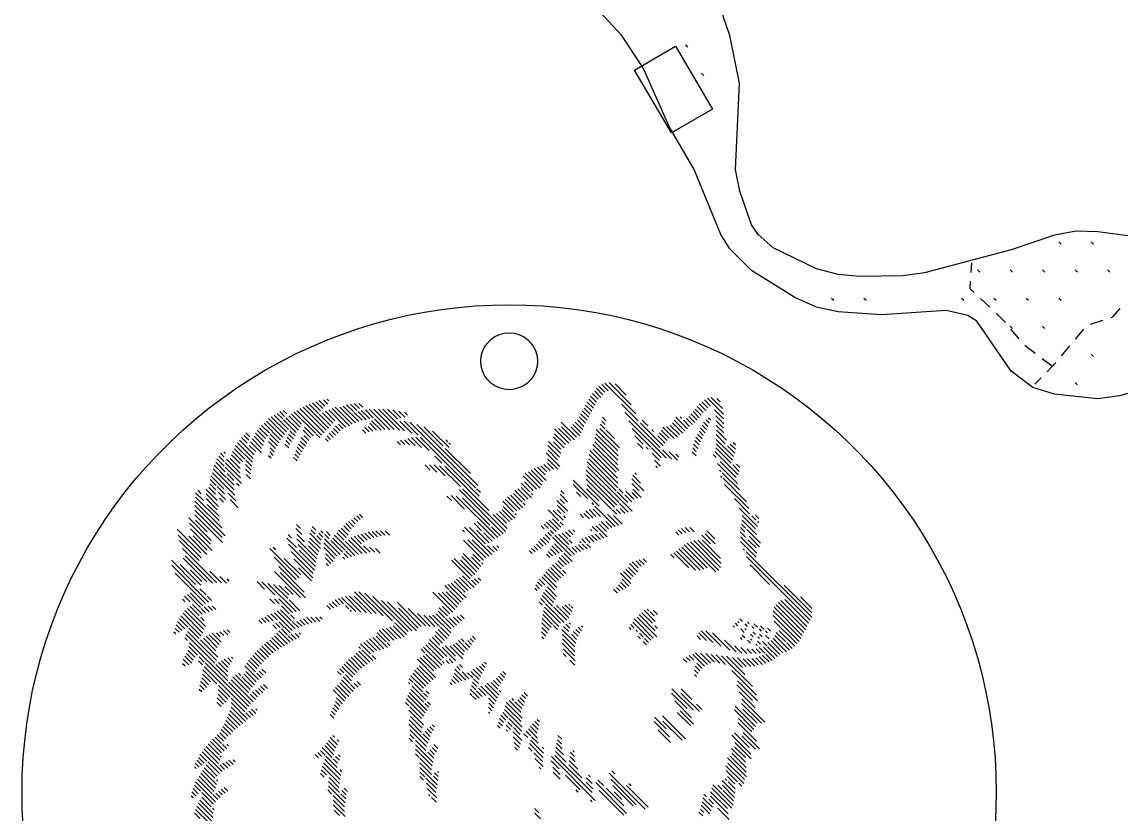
# Model space of a CAD drawing. Header units: millimetres. Extents: x 10 to 1190, y 102 to 890.
# Drawn here: x 10 to 111.6, y 420.9 to 494.1 of the extents above; entities that cross this region are included whole.
import ezdxf

# ---------------------------------------------------------------- set-up
doc = ezdxf.new("R2010")
doc.units = ezdxf.units.MM
for name, color, linetype in [('CUT', 1, 'CONTINUOUS'), ('ETCH', 7, 'CONTINUOUS'), ('SCORE', 5, 'CONTINUOUS')]:
    doc.layers.add(name, color=color, linetype=linetype)

msp = doc.modelspace()

# ---------------------------------------------------------------- linework, layer by layer
at = {"layer": 'CUT'}
for points in [[(115.384, 460.706), (111.384, 459.595), (109.384, 459.305), (105.384, 459.748), (103.384, 460.338), (101.384, 461.874), (98.195, 466.481), (97.384, 466.999), (95.384, 467.456), (89.384, 467.072), (85.384, 467.328), (83.384, 467.78), (81.384, 468.674), (77.384, 471.166), (75.384, 473.156), (74.561, 474.481), (72.083, 480.481), (69.771, 484.481), (67.384, 489.878), (65.384, 492.912), (61.384, 497.26)], [(10.11, 419.86), (10.03, 421.43), (10, 423), (10.03, 424.57), (10.11, 426.14), (10.25, 427.7), (10.44, 429.26), (10.68, 430.81), (10.98, 432.36), (11.34, 433.89), (11.74, 435.4), (12.2, 436.91), (12.71, 438.39), (13.28, 439.86), (13.89, 441.3), (14.55, 442.73), (15.27, 444.13), (16.03, 445.5), (16.84, 446.85), (17.69, 448.16), (18.59, 449.45), (19.54, 450.7), (20.53, 451.93), (21.56, 453.11), (22.63, 454.26), (23.74, 455.37), (24.89, 456.44), (26.07, 457.47), (27.3, 458.46), (28.55, 459.41), (29.84, 460.31), (31.15, 461.16), (32.5, 461.97), (33.87, 462.73), (35.27, 463.45), (36.7, 464.11), (38.14, 464.72), (39.61, 465.29), (41.09, 465.8), (42.6, 466.26), (44.11, 466.66), (45.64, 467.02), (47.19, 467.32), (48.74, 467.56), (50.3, 467.75), (51.86, 467.89), (53.43, 467.97), (55, 468), (56.57, 467.97), (58.14, 467.89), (59.7, 467.75), (61.26, 467.56), (62.81, 467.32), (64.36, 467.02), (65.89, 466.66), (67.4, 466.26), (68.91, 465.8), (70.39, 465.29), (71.86, 464.72), (73.3, 464.11), (74.73, 463.45), (76.13, 462.73), (77.5, 461.97), (78.85, 461.16), (80.16, 460.31), (81.45, 459.41), (82.7, 458.46), (83.93, 457.47), (85.11, 456.44), (86.26, 455.37), (87.37, 454.26), (88.44, 453.11), (89.47, 451.93), (90.46, 450.7), (91.41, 449.45), (92.31, 448.16), (93.16, 446.85), (93.97, 445.5), (94.73, 444.13), (95.45, 442.73), (96.11, 441.3), (96.72, 439.86), (97.29, 438.39), (97.8, 436.91), (98.26, 435.4), (98.66, 433.89), (99.02, 432.36), (99.32, 430.81), (99.56, 429.26), (99.75, 427.7), (99.89, 426.14), (99.97, 424.57), (100, 423), (99.97, 421.43), (99.89, 419.86)]]:
    msp.add_lwpolyline(points, dxfattribs=at)
msp.add_lwpolyline([(57.625, 462.775), (57.585, 462.319), (57.467, 461.877), (57.273, 461.463), (57.011, 461.088), (56.687, 460.764), (56.313, 460.502), (55.898, 460.308), (55.456, 460.19), (55, 460.15), (54.544, 460.19), (54.102, 460.308), (53.688, 460.502), (53.313, 460.764), (52.989, 461.088), (52.727, 461.463), (52.533, 461.877), (52.415, 462.319), (52.375, 462.775), (52.415, 463.231), (52.533, 463.673), (52.727, 464.088), (52.989, 464.462), (53.313, 464.786), (53.688, 465.048), (54.102, 465.242), (54.544, 465.36), (55, 465.4), (55.456, 465.36), (55.898, 465.242), (56.313, 465.048), (56.687, 464.786), (57.011, 464.462), (57.273, 464.088), (57.467, 463.673), (57.585, 463.231)], close=True, dxfattribs=at)
at = {"layer": 'ETCH'}
msp.add_lwpolyline([(66.584, 489.681), (70.384, 491.881), (73.784, 486.081), (69.984, 483.881)], close=True, dxfattribs=at)
for points in [[(71.278, 492.001), (71.49, 491.788)], [(72.778, 489.403), (72.99, 489.19)], [(105.778, 473.815), (105.99, 473.602)], [(108.778, 473.815), (108.99, 473.602)], [(97.677, 470.97), (97.706, 471.425), (97.734, 471.881)], [(98.278, 471.217), (98.49, 471.004)], [(101.278, 471.217), (101.49, 471.004)], [(104.278, 471.217), (104.49, 471.004)], [(107.278, 471.217), (107.49, 471.004)], [(110.278, 471.217), (110.49, 471.004)], [(97.956, 469.134), (97.584, 469.481), (97.627, 470.171)], [(84.778, 468.619), (84.99, 468.406)], [(87.778, 468.619), (87.99, 468.406)], [(96.778, 468.619), (96.99, 468.406)], [(99.418, 467.769), (98.541, 468.588)], [(99.778, 468.619), (99.99, 468.406)], [(102.778, 468.619), (102.99, 468.406)], [(105.778, 468.619), (105.99, 468.406)], [(110.609, 466.822), (110.784, 466.881), (111.453, 467.645)], [(100.843, 466.37), (100.003, 467.223)], [(108.712, 466.19), (109.85, 466.569)], [(101.278, 466.021), (101.49, 465.808)], [(102.124, 464.833), (101.355, 465.755)], [(104.278, 466.021), (104.49, 465.808)], [(107.318, 464.815), (108.091, 465.733)], [(103.599, 463.5), (102.648, 464.232)], [(106.03, 463.285), (106.803, 464.203)], [(108.778, 463.423), (108.99, 463.21)], [(105.184, 462.281), (104.233, 463.012)], [(104.699, 461.795), (105.515, 462.673)], [(63.28, 460.48), (63.84, 459.92)], [(63.55, 460.64), (64.15, 460.04)], [(63.85, 460.76), (66.69, 457.92)], [(64.24, 460.8), (66.28, 458.76)], [(64.78, 460.68), (65.82, 459.64)], [(103.567, 460.663), (103.85, 460.946), (104.133, 461.229)], [(107.278, 460.825), (107.49, 460.612)], [(62.51, 459.56), (63.07, 459)], [(62.69, 459.8), (63.21, 459.28)], [(62.92, 460), (63.48, 459.44)], [(63.06, 460.28), (63.66, 459.68)], [(73.31, 459.36), (74.79, 457.88)], [(73.66, 459.44), (74.7, 458.4)], [(74.2, 459.32), (74.48, 459.04)], [(35.67, 458.4), (37.91, 456.16)], [(35.97, 458.52), (38.09, 456.4)], [(36.23, 458.68), (38.31, 456.6)], [(36.54, 458.8), (37.38, 457.96)], [(36.84, 458.92), (37.56, 458.2)], [(37.15, 459.04), (37.79, 458.4)], [(37.45, 459.16), (37.97, 458.64)], [(37.84, 459.2), (38.24, 458.8)], [(38.18, 459.28), (38.34, 459.12)], [(38.64, 458.4), (40.24, 456.8)], [(38.94, 458.52), (40.5, 456.96)], [(39.36, 458.52), (40.8, 457.08)], [(39.67, 458.64), (41.11, 457.2)], [(39.97, 458.76), (40.61, 458.12)], [(40.36, 458.8), (40.92, 458.24)], [(40.7, 458.88), (41.18, 458.4)], [(41.13, 458.88), (41.49, 458.52)], [(42.07, 458.36), (43.95, 456.48)], [(42.49, 458.36), (44.37, 456.48)], [(42.92, 458.36), (44.88, 456.4)], [(43.34, 458.36), (45.34, 456.36)], [(43.77, 458.36), (44.69, 457.44)], [(61.93, 458.44), (62.49, 457.88)], [(62.07, 458.72), (62.63, 458.16)], [(62.22, 459), (62.78, 458.44)], [(62.36, 459.28), (62.92, 458.72)], [(65.39, 458.8), (66.91, 457.28)], [(72.19, 458.36), (72.75, 457.8)], [(72.38, 458.6), (72.94, 458.04)], [(72.56, 458.84), (73.16, 458.24)], [(72.79, 459.04), (73.35, 458.48)], [(73.05, 459.2), (73.61, 458.64)], [(32.77, 457.48), (34.25, 456)], [(33.03, 457.64), (34.43, 456.24)], [(33.3, 457.8), (34.62, 456.48)], [(33.56, 457.96), (34.08, 457.44)], [(33.82, 458.12), (34.26, 457.68)], [(34.13, 458.24), (34.45, 457.92)], [(34.16, 457.36), (35.32, 456.2)], [(34.38, 457.56), (35.54, 456.4)], [(34.65, 457.72), (35.69, 456.68)], [(34.91, 457.88), (35.83, 456.96)], [(35.14, 458.08), (37.1, 456.12)], [(35.4, 458.24), (37.68, 455.96)], [(37.46, 457.88), (38.5, 456.84)], [(37.76, 458), (38.72, 457.04)], [(38.03, 458.16), (38.91, 457.28)], [(38.33, 458.28), (39.93, 456.68)], [(40.69, 458.04), (41.41, 457.32)], [(41.04, 458.12), (41.8, 457.36)], [(41.34, 458.24), (42.14, 457.44)], [(41.73, 458.28), (42.45, 457.56)], [(42.3, 457.28), (43.18, 456.4)], [(42.57, 457.44), (43.53, 456.48)], [(44.27, 458.28), (44.99, 457.56)], [(44.82, 458.16), (45.38, 457.6)], [(45.32, 458.08), (45.6, 457.8)], [(61.31, 457.36), (61.91, 456.76)], [(61.46, 457.64), (62.06, 457.04)], [(61.6, 457.92), (62.2, 457.32)], [(61.75, 458.2), (62.35, 457.6)], [(63.62, 457.6), (63.94, 457.28)], [(65.68, 458.08), (68.96, 454.8)], [(66.06, 457.28), (69.5, 453.84)], [(67.29, 457.32), (67.81, 456.8)], [(70.26, 457.32), (71.22, 456.36)], [(70.41, 457.6), (71.49, 456.52)], [(70.79, 457.64), (70.95, 457.48)], [(71.11, 457.32), (71.67, 456.76)], [(71.38, 457.48), (71.94, 456.92)], [(71.6, 457.68), (72.16, 457.12)], [(71.78, 457.92), (72.38, 457.32)], [(72.01, 458.12), (72.57, 457.56)], [(73.19, 457.36), (73.51, 457.04)], [(73.42, 457.56), (73.62, 457.36)], [(73.97, 458.28), (74.81, 457.44)], [(74.11, 457.72), (74.83, 457)], [(74.12, 457.28), (74.8, 456.6)], [(31.73, 456.4), (32.49, 455.64)], [(31.95, 456.6), (32.67, 455.88)], [(32.13, 456.84), (32.85, 456.12)], [(32.36, 457.04), (33.88, 455.52)], [(32.58, 457.24), (34.06, 455.76)], [(34.74, 456.36), (35.22, 455.88)], [(35.97, 456.4), (36.65, 455.72)], [(36.11, 456.68), (36.91, 455.88)], [(38.59, 456.32), (38.95, 455.96)], [(38.78, 456.56), (39.22, 456.12)], [(38.96, 456.8), (39.4, 456.36)], [(39.23, 456.96), (39.67, 456.52)], [(41.44, 456.44), (41.76, 456.12)], [(41.67, 456.64), (42.07, 456.24)], [(41.97, 456.76), (42.41, 456.32)], [(42.12, 457.04), (42.76, 456.4)], [(44.89, 457.24), (46.01, 456.12)], [(45.31, 457.24), (46.59, 455.96)], [(45.82, 457.16), (51.9, 451.08)], [(46.48, 456.92), (52.12, 451.28)], [(47.14, 456.68), (48.9, 454.92)], [(47.93, 456.32), (49.45, 454.8)], [(59.18, 456.52), (60.5, 455.2)], [(59.57, 456.56), (60.69, 455.44)], [(59.82, 457.16), (61.22, 455.76)], [(59.83, 456.72), (61.03, 455.52)], [(60.72, 456.68), (61.52, 455.88)], [(60.9, 456.92), (61.66, 456.16)], [(61.09, 457.16), (61.81, 456.44)], [(63.04, 456.48), (65, 454.52)], [(63.39, 456.56), (65.19, 454.76)], [(63.41, 456.96), (63.85, 456.52)], [(63.55, 457.24), (63.87, 456.92)], [(63.93, 456.44), (64.73, 455.64)], [(66.36, 456.56), (68.08, 454.84)], [(67.15, 457.04), (69.23, 454.96)], [(68.17, 456.44), (68.33, 456.28)], [(69.06, 456.4), (69.78, 455.68)], [(69.21, 456.68), (70.25, 455.64)], [(69.55, 456.76), (70.55, 455.76)], [(69.89, 456.84), (70.73, 456)], [(70.08, 457.08), (71.04, 456.12)], [(72.54, 456.32), (72.94, 455.92)], [(72.68, 456.6), (73.12, 456.16)], [(72.82, 456.88), (73.22, 456.48)], [(72.97, 457.16), (73.37, 456.76)], [(74.14, 456.84), (74.82, 456.16)], [(74.15, 456.4), (75.07, 455.48)], [(29.92, 455.24), (31.36, 453.8)], [(30.1, 455.48), (31.46, 454.12)], [(30.28, 455.72), (30.8, 455.2)], [(30.51, 455.92), (30.95, 455.48)], [(30.69, 456.16), (31.05, 455.8)], [(31.11, 455.32), (32.11, 454.32)], [(31.25, 455.6), (32.13, 454.72)], [(31.44, 455.84), (32.28, 455)], [(31.58, 456.12), (32.38, 455.32)], [(32.77, 455.36), (33.41, 454.72)], [(32.87, 455.68), (33.59, 454.96)], [(32.93, 456.04), (33.73, 455.24)], [(34.38, 455.44), (34.74, 455.08)], [(34.49, 455.76), (34.89, 455.36)], [(34.63, 456.04), (35.07, 455.6)], [(35.7, 455.4), (36.18, 454.92)], [(35.8, 455.72), (36.32, 455.2)], [(36.02, 455.92), (36.5, 455.44)], [(37.18, 456.04), (37.5, 455.72)], [(38.04, 455.6), (38.28, 455.36)], [(38.19, 455.88), (38.51, 455.56)], [(38.37, 456.12), (38.73, 455.76)], [(44.65, 455.36), (44.97, 455.04)], [(44.95, 455.48), (45.35, 455.08)], [(45.33, 455.52), (45.81, 455.04)], [(45.64, 455.64), (46.32, 454.96)], [(45.98, 455.72), (46.9, 454.8)], [(46.37, 455.76), (47.61, 454.52)], [(46.79, 455.76), (52.23, 450.32)], [(49.15, 455.52), (49.35, 455.32)], [(49.43, 455.24), (49.59, 455.08)], [(58.65, 455.36), (59.77, 454.24)], [(59.09, 455.76), (60.09, 454.76)], [(59.11, 455.32), (59.79, 454.64)], [(59.2, 456.08), (60.2, 455.08)], [(62.93, 455.32), (65.05, 453.2)], [(62.95, 455.72), (65.03, 453.64)], [(63.02, 456.08), (65.06, 454.04)], [(66.61, 455.88), (67.37, 455.12)], [(68.73, 455.88), (69.41, 455.2)], [(68.88, 456.16), (69.6, 455.44)], [(72.14, 455.44), (72.54, 455.04)], [(72.25, 455.76), (72.69, 455.32)], [(72.39, 456.04), (72.83, 455.6)], [(74.13, 456), (74.97, 455.16)], [(74.14, 455.56), (75.74, 453.96)], [(75.7, 455.28), (75.9, 455.08)], [(28.33, 454.28), (28.69, 453.92)], [(28.64, 454.4), (28.8, 454.24)], [(29.44, 454.44), (30.4, 453.48)], [(29.63, 454.68), (30.59, 453.72)], [(29.73, 455), (31.29, 453.44)], [(31, 455), (31.56, 454.44)], [(32.88, 454.4), (33.2, 454.08)], [(32.94, 454.76), (33.3, 454.4)], [(34.28, 455.12), (34.64, 454.76)], [(35.3, 454.52), (35.7, 454.12)], [(35.41, 454.84), (35.85, 454.4)], [(35.55, 455.12), (35.99, 454.68)], [(49.1, 454.72), (51.42, 452.4)], [(58.41, 454.32), (59.69, 453.04)], [(58.58, 455), (59.66, 453.92)], [(58.6, 454.56), (59.48, 453.68)], [(62.46, 454.52), (65.02, 451.96)], [(62.72, 454.68), (64.88, 452.52)], [(62.74, 455.08), (65.14, 452.68)], [(66.87, 455.2), (67.35, 454.72)], [(67.65, 454.84), (67.85, 454.64)], [(68.16, 454.76), (69.04, 453.88)], [(68.21, 454.28), (68.89, 453.6)], [(69.2, 454.56), (70, 453.76)], [(69.79, 454.4), (70.55, 453.64)], [(71.91, 454.4), (72.27, 454.04)], [(71.97, 454.76), (72.29, 454.44)], [(72.04, 455.12), (72.44, 454.72)], [(73.99, 454.44), (76.15, 452.28)], [(74.1, 454.76), (75.5, 453.36)], [(74.12, 455.16), (75.64, 453.64)], [(75.17, 454.96), (75.85, 454.28)], [(75.43, 455.12), (75.91, 454.64)], [(27.9, 453.44), (28.78, 452.56)], [(28, 453.76), (28.68, 453.08)], [(28.19, 454), (28.67, 453.52)], [(28.79, 453.4), (30.19, 452)], [(28.89, 453.72), (30.13, 452.48)], [(29.24, 453.8), (30.16, 452.88)], [(29.34, 454.12), (30.14, 453.32)], [(30.64, 453.24), (31.16, 452.72)], [(30.67, 453.64), (31.23, 453.08)], [(32.77, 454.08), (33.01, 453.84)], [(35.09, 453.88), (35.41, 453.56)], [(35.2, 454.2), (35.56, 453.84)], [(48.13, 454), (48.77, 453.36)], [(58.22, 453.24), (58.78, 452.68)], [(58.53, 453.36), (59.09, 452.8)], [(58.55, 453.76), (59.51, 452.8)], [(62.22, 453.48), (64.9, 450.8)], [(62.37, 453.76), (65.05, 451.08)], [(62.39, 454.16), (65.03, 451.52)], [(68.43, 453.64), (68.99, 453.08)], [(70.41, 454.2), (70.69, 453.92)], [(73.85, 454.16), (74.13, 453.88)], [(74.26, 453.32), (76.1, 451.48)], [(74.49, 453.52), (75.97, 452.04)], [(76, 453.28), (76.32, 452.96)], [(27.44, 452.2), (28.64, 451)], [(27.59, 452.48), (29.67, 450.4)], [(27.65, 452.84), (29.61, 450.88)], [(27.75, 453.16), (28.87, 452.04)], [(28.76, 453), (30.28, 451.48)], [(28.94, 452.4), (29.58, 451.76)], [(30.66, 452.8), (31.1, 452.36)], [(30.72, 452.32), (31.12, 451.92)], [(47.23, 453.2), (47.71, 452.72)], [(47.65, 453.2), (48.33, 452.52)], [(48.08, 453.2), (49.08, 452.2)], [(48.58, 453.12), (50.5, 451.2)], [(49.05, 453.08), (53.13, 449)], [(56.29, 452.2), (57.53, 450.96)], [(56.48, 452.44), (57.88, 451.04)], [(56.78, 452.56), (58.02, 451.32)], [(57.04, 452.72), (58.12, 451.64)], [(57.31, 452.88), (58.43, 451.76)], [(57.61, 453), (58.33, 452.28)], [(57.92, 453.12), (58.48, 452.56)], [(62.13, 452.72), (65.13, 449.72)], [(62.15, 452.28), (64.95, 449.48)], [(62.24, 453.04), (66.36, 448.92)], [(66.43, 452.24), (67.15, 451.52)], [(66.62, 452.48), (66.78, 452.32)], [(68.56, 453.08), (68.72, 452.92)], [(74.44, 452.72), (74.56, 452.6)], [(74.53, 452.2), (74.69, 452.04)], [(74.68, 452.48), (76.28, 450.88)], [(75.66, 453.2), (76.26, 452.6)], [(27.35, 451.44), (27.91, 450.88)], [(27.38, 451.84), (27.94, 451.28)], [(28.02, 451.2), (28.7, 450.52)], [(28.95, 451.96), (29.59, 451.32)], [(29.82, 451.52), (30.06, 451.28)], [(56.12, 451.52), (56.92, 450.72)], [(56.43, 451.64), (57.23, 450.84)], [(60.91, 451.4), (62.23, 450.08)], [(60.93, 451.8), (63.33, 449.4)], [(62.13, 451.88), (64.73, 449.28)], [(62.22, 451.36), (64.46, 449.12)], [(66.33, 451.92), (67.45, 450.8)], [(66.34, 451.48), (67.02, 450.8)], [(74.77, 451.96), (76.93, 449.8)], [(74.91, 451.4), (77.15, 449.16)], [(26.04, 450.63), (26.76, 449.91)], [(26.04, 450.21), (28.2, 448.05)], [(26.24, 450.86), (26.56, 450.54)], [(27, 450.94), (28.04, 449.9)], [(27, 450.52), (28.16, 449.36)], [(27.25, 451.12), (27.89, 450.48)], [(28.15, 450.64), (28.79, 450)], [(29.04, 450.6), (29.76, 449.88)], [(49.26, 450.32), (49.7, 449.88)], [(49.65, 450.36), (50.89, 449.12)], [(50.11, 450.32), (53.95, 446.48)], [(50.4, 450.88), (54.44, 446.84)], [(50.69, 450.16), (53.21, 447.64)], [(50.7, 451), (54.66, 447.04)], [(51.98, 451), (52.34, 450.64)], [(54.86, 450.24), (56.02, 449.08)], [(55.12, 450.4), (56.28, 449.24)], [(55.39, 450.56), (56.19, 449.76)], [(55.53, 450.84), (56.45, 449.92)], [(55.79, 451), (56.75, 450.04)], [(56.1, 451.12), (57.06, 450.16)], [(57.08, 450.56), (57.2, 450.44)], [(59.71, 450.48), (60.39, 449.8)], [(59.77, 450.84), (60.09, 450.52)], [(61.21, 450.68), (61.61, 450.28)], [(62.16, 451), (63.28, 449.88)], [(64.98, 450.72), (65.98, 449.72)], [(65.13, 451), (65.53, 450.6)], [(65.69, 450.44), (66.33, 449.8)], [(65.79, 450.76), (66.51, 450.04)], [(66.34, 450.64), (66.86, 450.12)], [(66.44, 450.96), (67.2, 450.2)], [(25.96, 449.86), (28.48, 447.34)], [(25.96, 449.44), (28.76, 446.64)], [(27, 450.1), (28.04, 449.06)], [(27.12, 449.55), (28.2, 448.47)], [(28.25, 450.12), (28.61, 449.76)], [(29.22, 450), (29.98, 449.24)], [(54.41, 449.84), (55.41, 448.84)], [(54.46, 449.36), (55.54, 448.28)], [(54.63, 450.04), (55.71, 448.96)], [(56.27, 449.68), (56.47, 449.48)], [(59.42, 449.92), (60.42, 448.92)], [(59.44, 449.48), (60.16, 448.76)], [(59.72, 450.04), (60.12, 449.64)], [(62.63, 449.68), (62.79, 449.52)], [(62.91, 449.4), (64.79, 447.52)], [(65.21, 449.64), (66.01, 448.84)], [(65.27, 449.16), (65.71, 448.72)], [(75.81, 450.08), (77.21, 448.68)], [(76.26, 449.2), (77.94, 447.52)], [(25.4, 448.3), (27.48, 446.22)], [(25.96, 449.01), (28.48, 446.49)], [(25.96, 448.59), (28.52, 446.03)], [(40.65, 448.32), (41.01, 447.96)], [(40.92, 448.48), (41.24, 448.16)], [(41.18, 448.64), (41.5, 448.32)], [(53.53, 448.6), (54.81, 447.32)], [(53.83, 448.72), (54.75, 447.8)], [(54.1, 448.88), (55.02, 447.96)], [(54.36, 449.04), (55.28, 448.12)], [(55.53, 448.72), (55.65, 448.6)], [(58.6, 449.04), (59.6, 448.04)], [(59.02, 448.2), (59.78, 447.44)], [(59.07, 449), (59.99, 448.08)], [(59.45, 449.04), (59.77, 448.72)], [(60.01, 448.48), (60.17, 448.32)], [(61.55, 448.64), (61.87, 448.32)], [(61.89, 448.72), (62.41, 448.2)], [(62.08, 448.96), (62.72, 448.32)], [(62.38, 449.08), (63.02, 448.44)], [(62.77, 449.12), (63.45, 448.44)], [(64.09, 448.64), (65.09, 447.64)], [(64.54, 449.04), (64.94, 448.64)], [(64.64, 448.52), (65.44, 447.72)], [(64.89, 449.12), (65.29, 448.72)], [(76.52, 448.52), (77.76, 447.28)], [(77.41, 448.48), (77.81, 448.08)], [(77.75, 448.56), (78.07, 448.24)], [(24.36, 447.22), (26.52, 445.06)], [(25.48, 447.8), (27.4, 445.88)], [(25.56, 447.29), (27.56, 445.29)], [(26.04, 448.09), (27.12, 447.01)], [(35.29, 447.32), (35.85, 446.76)], [(35.36, 447.68), (35.72, 447.32)], [(36.68, 447.2), (37.08, 446.8)], [(36.79, 447.52), (37.15, 447.16)], [(37.61, 447.12), (37.81, 446.92)], [(39.27, 447.16), (39.95, 446.48)], [(39.49, 447.36), (40.13, 446.72)], [(39.72, 447.56), (40.24, 447.04)], [(39.9, 447.8), (40.42, 447.28)], [(40.17, 447.96), (40.61, 447.52)], [(40.43, 448.12), (40.79, 447.76)], [(42.7, 447.12), (43.18, 446.64)], [(43.13, 447.12), (43.53, 446.72)], [(43.55, 447.12), (43.95, 446.72)], [(50.68, 447.2), (50.88, 447)], [(50.87, 447.44), (53.39, 444.92)], [(51.33, 447.4), (52.81, 445.92)], [(51.78, 447.8), (52.46, 447.12)], [(52, 447.16), (53.16, 446)], [(52.05, 447.96), (53.65, 446.36)], [(53.37, 447.48), (54.21, 446.64)], [(57.96, 447.56), (58.24, 447.28)], [(58.23, 447.72), (58.63, 447.32)], [(58.45, 447.92), (59.33, 447.04)], [(58.71, 448.08), (59.55, 447.24)], [(58.79, 447.16), (59.11, 446.84)], [(59.72, 447.92), (60, 447.64)], [(60.48, 447.16), (60.88, 446.76)], [(60.87, 447.2), (61.07, 447)], [(62.52, 447.24), (62.64, 447.12)], [(62.67, 447.52), (63.15, 447.04)], [(63.05, 447.56), (64.05, 446.56)], [(63.32, 447.72), (64, 447.04)], [(63.5, 447.96), (64.18, 447.28)], [(63.93, 447.96), (64.49, 447.4)], [(70.66, 447.16), (70.98, 446.84)], [(70.93, 447.32), (71.33, 446.92)], [(71.27, 447.4), (71.67, 447)], [(71.7, 447.4), (72.1, 447)], [(73.25, 447.12), (74.01, 446.36)], [(76.36, 447.4), (76.76, 447)], [(76.47, 447.72), (76.83, 447.36)], [(76.53, 448.08), (77.85, 446.76)], [(76.95, 447.24), (78.23, 445.96)], [(77.93, 447.96), (78.05, 447.84)], [(24.44, 446.72), (26.56, 444.6)], [(24.56, 446.17), (26.36, 444.37)], [(25.4, 446.6), (27.08, 444.92)], [(25.8, 446.63), (27.12, 445.31)], [(34.47, 446.44), (35.35, 445.56)], [(34.58, 446.76), (34.9, 446.44)], [(35.39, 446.8), (36.11, 446.08)], [(35.4, 446.36), (37.24, 444.52)], [(36.49, 446.12), (37.41, 445.2)], [(36.58, 446.88), (37.58, 445.88)], [(36.6, 446.44), (37.56, 445.48)], [(37.24, 446.64), (37.64, 446.24)], [(37.43, 446.88), (37.79, 446.52)], [(37.95, 446.36), (39.39, 444.92)], [(37.97, 446.76), (38.37, 446.36)], [(38.12, 447.04), (38.48, 446.68)], [(38.53, 446.2), (39.61, 445.12)], [(38.72, 446.44), (39.84, 445.32)], [(38.86, 446.72), (40.74, 444.84)], [(39.08, 446.92), (39.76, 446.24)], [(39.84, 446.16), (41.08, 444.92)], [(40.15, 446.28), (41.43, 445)], [(40.37, 446.48), (41.81, 445.04)], [(40.68, 446.6), (41.36, 445.92)], [(40.98, 446.72), (41.62, 446.08)], [(41.33, 446.8), (41.89, 446.24)], [(41.67, 446.88), (42.19, 446.36)], [(41.97, 447), (42.49, 446.48)], [(42.36, 447.04), (42.84, 446.56)], [(50.8, 446.24), (52.64, 444.4)], [(51.18, 446.28), (52.86, 444.6)], [(51.6, 446.28), (53.12, 444.76)], [(52.66, 446.92), (53.42, 446.16)], [(57.7, 446.12), (58.14, 445.68)], [(57.89, 446.36), (58.41, 445.84)], [(58.15, 446.52), (58.67, 446)], [(58.34, 446.76), (58.78, 446.32)], [(58.56, 446.96), (58.92, 446.6)], [(59, 446.52), (60.72, 444.8)], [(59.23, 446.72), (61.03, 444.92)], [(59.57, 446.8), (60.53, 445.84)], [(59.91, 446.88), (60.43, 446.36)], [(60.22, 447), (60.66, 446.56)], [(60.51, 446.28), (60.83, 445.96)], [(61.52, 446.12), (61.64, 446)], [(61.71, 446.36), (62.07, 446)], [(62.01, 446.48), (62.49, 446)], [(62.32, 446.6), (62.84, 446.08)], [(62.62, 446.72), (63.14, 446.2)], [(62.96, 446.8), (63.44, 446.32)], [(63.31, 446.88), (63.75, 446.44)], [(70.4, 447), (70.68, 446.72)], [(72.05, 446.2), (74.53, 443.72)], [(72.43, 446.24), (74.59, 444.08)], [(72.8, 446.72), (73.6, 445.92)], [(72.86, 446.24), (74.54, 444.56)], [(73.11, 446.84), (74.03, 445.92)], [(76.34, 447), (76.82, 446.52)], [(76.36, 446.56), (77.88, 445.04)], [(76.37, 446.12), (77.81, 444.68)], [(77.06, 446.28), (77.82, 445.52)], [(77.16, 446.6), (78.12, 445.64)], [(24.84, 445.47), (28, 442.31)], [(32.89, 445.48), (35.61, 442.76)], [(33.19, 445.6), (33.43, 445.36)], [(34.61, 445.88), (37.01, 443.48)], [(34.87, 445.2), (36.91, 443.16)], [(35.5, 445.84), (37.14, 444.2)], [(35.59, 445.32), (37.11, 443.8)], [(36.47, 445.72), (37.31, 444.88)], [(37.88, 446), (39.12, 444.76)], [(37.9, 445.56), (38.9, 444.56)], [(39.92, 445.24), (40.44, 444.72)], [(41.56, 445.72), (42.16, 445.12)], [(42.1, 445.6), (42.58, 445.12)], [(42.65, 445.48), (43.09, 445.04)], [(53.01, 445.72), (53.61, 445.12)], [(53.48, 445.68), (53.88, 445.28)], [(53.86, 445.72), (54.06, 445.52)], [(56.85, 445.28), (57.13, 445)], [(57.07, 445.48), (57.39, 445.16)], [(57.3, 445.68), (57.66, 445.32)], [(57.52, 445.88), (57.92, 445.48)], [(58.62, 445.2), (59.02, 444.8)], [(58.81, 445.44), (59.33, 444.92)], [(58.95, 445.72), (59.63, 445.04)], [(59.18, 445.92), (59.94, 445.16)], [(60.81, 445.56), (61.25, 445.12)], [(61.11, 445.68), (61.59, 445.2)], [(61.42, 445.8), (61.86, 445.36)], [(61.76, 445.88), (62.2, 445.44)], [(62.19, 445.88), (62.51, 445.56)], [(70.2, 445.08), (71.6, 443.68)], [(70.46, 445.24), (72.22, 443.48)], [(70.69, 445.44), (72.65, 443.48)], [(70.95, 445.6), (72.99, 443.56)], [(71.18, 445.8), (73.3, 443.68)], [(71.44, 445.96), (74.08, 443.32)], [(71.74, 446.08), (74.38, 443.44)], [(76.63, 445.44), (76.75, 445.32)], [(76.91, 445.16), (82.95, 439.12)], [(23.8, 444.39), (26.04, 442.15)], [(24.88, 444.58), (27.08, 442.38)], [(25.08, 444.8), (27.6, 442.28)], [(33.28, 444.66), (35.32, 442.62)], [(34.23, 444.56), (35.75, 443.04)], [(35.12, 444.52), (36.88, 442.76)], [(38.01, 444.6), (38.53, 444.08)], [(38.04, 445), (38.76, 444.28)], [(38.11, 444.08), (38.31, 443.88)], [(39.63, 444.68), (39.83, 444.48)], [(39.73, 445), (40.13, 444.6)], [(49.67, 444.4), (51.39, 442.68)], [(49.93, 444.56), (51.57, 442.92)], [(50.51, 444.4), (51.83, 443.08)], [(50.62, 444.72), (52.02, 443.32)], [(50.76, 445), (52.2, 443.56)], [(51.51, 444.68), (52.39, 443.8)], [(51.65, 444.96), (52.33, 444.28)], [(52.45, 444.16), (52.57, 444.04)], [(58.44, 444.96), (58.76, 444.64)], [(59.28, 444.12), (59.8, 443.6)], [(59.5, 444.32), (60.02, 443.8)], [(59.61, 444.64), (60.29, 443.96)], [(59.83, 444.84), (60.55, 444.12)], [(60.06, 445.04), (60.82, 444.28)], [(66.11, 444.08), (66.87, 443.32)], [(66.37, 444.24), (66.93, 443.68)], [(66.72, 444.32), (67.2, 443.84)], [(67.02, 444.44), (67.46, 444)], [(67.37, 444.52), (67.69, 444.2)], [(69.93, 444.92), (70.25, 444.6)], [(76.92, 444.72), (82.8, 438.84)], [(23.84, 443.92), (27.24, 440.52)], [(24.16, 443.18), (26.96, 440.38)], [(24.6, 444.01), (26.52, 442.09)], [(25.52, 443.51), (26.6, 442.43)], [(27.36, 443.37), (28.44, 442.29)], [(33.32, 443.35), (35.72, 440.95)], [(33.72, 443.8), (36.08, 441.44)], [(33.84, 443.26), (36.2, 440.9)], [(35.54, 443.68), (36.74, 442.48)], [(58.2, 443.08), (59.4, 441.88)], [(58.38, 443.32), (59.34, 442.36)], [(58.57, 443.56), (59.57, 442.56)], [(58.83, 443.72), (59.79, 442.76)], [(59.02, 443.96), (60.02, 442.96)], [(59.92, 443.48), (60.24, 443.16)], [(65.29, 443.2), (66.25, 442.24)], [(65.56, 443.36), (66.28, 442.64)], [(65.78, 443.56), (66.46, 442.88)], [(66.04, 443.72), (66.68, 443.08)], [(77.26, 443.96), (79.06, 442.16)], [(28.28, 442.88), (28.88, 442.28)], [(28.92, 442.66), (29.12, 442.46)], [(31.72, 442.41), (32.4, 441.73)], [(32.16, 442.39), (33.36, 441.19)], [(32.72, 442.25), (35.32, 439.65)], [(33.24, 442.16), (34.56, 440.84)], [(33.76, 442.06), (34.64, 441.18)], [(49.06, 442.04), (49.42, 441.68)], [(49.36, 442.16), (50.76, 440.76)], [(49.66, 442.28), (50.62, 441.32)], [(49.93, 442.44), (50.93, 441.44)], [(50.15, 442.64), (51.19, 441.6)], [(50.42, 442.8), (51.46, 441.76)], [(50.68, 442.96), (51.12, 442.52)], [(51.2, 442.44), (51.76, 441.88)], [(51.51, 442.56), (51.95, 442.12)], [(51.81, 442.68), (52.21, 442.28)], [(52.15, 442.76), (52.39, 442.52)], [(57.46, 442.12), (57.82, 441.76)], [(57.61, 442.4), (58.05, 441.96)], [(57.79, 442.64), (58.31, 442.12)], [(58.01, 442.84), (59.21, 441.64)], [(65.1, 442.12), (65.54, 441.68)], [(65.28, 442.36), (65.8, 441.84)], [(65.43, 442.64), (66.07, 442)], [(80.41, 442.08), (82.97, 439.52)], [(25, 441.06), (25.52, 440.54)], [(25.28, 441.21), (26.48, 440.01)], [(25.52, 441.39), (26.72, 440.19)], [(26.44, 441.75), (27, 441.19)], [(27.12, 441.07), (27.52, 440.67)], [(34.28, 441.97), (35.04, 441.21)], [(39.87, 441.04), (41.31, 439.6)], [(40.26, 441.08), (41.82, 439.52)], [(40.71, 441.48), (42.71, 439.48)], [(40.72, 441.04), (42.28, 439.48)], [(41.13, 441.48), (43.37, 439.24)], [(41.68, 441.36), (44.24, 438.8)], [(42.42, 441.04), (45.66, 437.8)], [(47.96, 441.44), (49.8, 439.6)], [(48.46, 441.36), (49.98, 439.84)], [(48.81, 441.44), (50.21, 440.04)], [(49.19, 441.48), (50.35, 440.32)], [(49.5, 441.6), (50.58, 440.52)], [(50.7, 441.24), (51.02, 440.92)], [(57.36, 441.8), (57.56, 441.6)], [(58.04, 441.12), (59, 440.16)], [(58.18, 441.4), (59.1, 440.48)], [(58.37, 441.64), (59.25, 440.76)], [(58.51, 441.92), (59.39, 441.04)], [(64.65, 441.72), (65.01, 441.36)], [(64.91, 441.88), (65.23, 441.56)], [(24.84, 440.8), (25.08, 440.56)], [(25.52, 440.12), (26.36, 439.28)], [(25.76, 440.3), (26.64, 439.42)], [(26.84, 440.07), (27.28, 439.63)], [(27.2, 440.14), (27.6, 439.74)], [(27.6, 440.16), (27.92, 439.84)], [(32.88, 440.82), (33.32, 440.38)], [(33.32, 440.81), (33.76, 440.37)], [(33.72, 440.83), (35, 439.55)], [(33.96, 440.17), (34.68, 439.45)], [(34.68, 440.72), (35.68, 439.72)], [(38.17, 440.2), (38.49, 439.88)], [(38.39, 440.4), (38.79, 440)], [(38.66, 440.56), (39.1, 440.12)], [(38.92, 440.72), (39.36, 440.28)], [(39.23, 440.84), (39.71, 440.36)], [(39.53, 440.96), (40.85, 439.64)], [(39.87, 440.2), (40.19, 439.88)], [(43.2, 440.68), (46, 437.88)], [(43.75, 440.56), (46.43, 437.88)], [(44.68, 440.48), (46.88, 438.28)], [(48.55, 440), (49.31, 439.24)], [(48.85, 440.12), (49.53, 439.44)], [(57.75, 440.56), (58.07, 440.24)], [(57.89, 440.84), (58.29, 440.44)], [(58.27, 440.04), (59.75, 438.56)], [(58.37, 440.36), (60.09, 438.64)], [(59.12, 440.04), (60.32, 438.84)], [(59.38, 440.2), (59.58, 440)], [(59.89, 440.12), (60.65, 439.36)], [(60.15, 440.28), (60.79, 439.64)], [(60.53, 440.32), (60.65, 440.2)], [(60.73, 440.12), (60.89, 439.96)], [(79.48, 440.04), (82.08, 437.44)], [(79.67, 440.28), (82.23, 437.72)], [(79.89, 440.48), (82.41, 437.96)], [(80.11, 440.68), (82.51, 438.28)], [(80.46, 440.76), (82.66, 438.56)], [(81.92, 441), (83, 439.92)], [(24.68, 439.26), (26.56, 437.38)], [(24.88, 439.49), (26.72, 437.65)], [(25.04, 439.75), (26.76, 438.03)], [(25.28, 439.94), (26.96, 438.26)], [(26.52, 439.12), (26.84, 438.8)], [(26.56, 439.93), (26.96, 439.53)], [(32.12, 439.04), (32.52, 438.64)], [(32.44, 439.14), (32.84, 438.74)], [(32.68, 439.32), (33.2, 438.8)], [(33, 439.43), (33.56, 438.87)], [(33.32, 439.53), (34.96, 437.89)], [(33.56, 439.72), (35.24, 438.04)], [(33.88, 439.82), (34.88, 438.82)], [(34.8, 439.33), (35.16, 438.97)], [(36.28, 439.12), (36.8, 438.6)], [(36.68, 439.14), (37.12, 438.7)], [(37.12, 439.13), (37.52, 438.73)], [(37.52, 439.15), (37.72, 438.95)], [(40.31, 439.76), (40.43, 439.64)], [(44.77, 439.96), (46.61, 438.12)], [(45.66, 439.92), (47.26, 438.32)], [(46.52, 439.48), (47.72, 438.28)], [(47.11, 439.32), (48.15, 438.28)], [(47.61, 439.24), (48.57, 438.28)], [(47.96, 439.32), (49.6, 437.68)], [(48.26, 439.44), (49.66, 438.04)], [(48.45, 439.68), (49.05, 439.08)], [(49.13, 439), (49.93, 438.2)], [(49.47, 439.08), (50.15, 438.4)], [(49.85, 439.12), (50.37, 438.6)], [(50.2, 439.2), (50.6, 438.8)], [(50.5, 439.32), (50.86, 438.96)], [(58.04, 439), (58.88, 438.16)], [(58.1, 439.36), (59.02, 438.44)], [(58.16, 439.72), (59.6, 438.28)], [(59.66, 439.92), (60.5, 439.08)], [(66.83, 439.12), (68.63, 437.32)], [(67.01, 439.36), (68.49, 437.88)], [(67.27, 439.52), (68.23, 438.56)], [(67.46, 439.76), (68.5, 438.72)], [(67.76, 439.88), (67.92, 439.72)], [(68, 439.64), (68.4, 439.24)], [(68.31, 439.76), (68.71, 439.36)], [(79.38, 439.72), (81.94, 437.16)], [(79.39, 439.28), (81.79, 436.88)], [(24.16, 438.09), (24.52, 437.73)], [(24.24, 438.43), (24.76, 437.91)], [(24.36, 438.73), (25.04, 438.05)], [(24.56, 438.96), (25.32, 438.2)], [(25.4, 438.12), (26.36, 437.16)], [(31.88, 438.85), (32.2, 438.53)], [(33.16, 438.42), (33.52, 438.06)], [(33.44, 438.56), (33.84, 438.16)], [(33.72, 438.71), (34.76, 437.67)], [(33.96, 438.04), (34.52, 437.48)], [(34.96, 438.74), (35.56, 438.14)], [(35.4, 438.73), (35.84, 438.29)], [(35.68, 438.87), (36.12, 438.43)], [(36, 438.97), (36.48, 438.49)], [(43.3, 438.04), (44.34, 437)], [(43.68, 438.08), (44.64, 437.12)], [(43.99, 438.2), (44.99, 437.2)], [(44.29, 438.32), (45.29, 437.32)], [(44.44, 438.6), (45.52, 437.52)], [(48.43, 438), (49.27, 437.16)], [(48.65, 438.2), (49.45, 437.4)], [(58.01, 438.6), (58.69, 437.92)], [(58.03, 438.16), (58.55, 437.64)], [(59.1, 438.36), (59.46, 438)], [(59.88, 438), (61.16, 436.72)], [(60.03, 438.28), (60.51, 437.8)], [(60.25, 438.48), (60.61, 438.12)], [(60.56, 438.6), (60.68, 438.48)], [(61.16, 438), (61.52, 437.64)], [(61.38, 438.2), (61.7, 437.88)], [(61.69, 438.32), (61.81, 438.2)], [(66.09, 438.16), (66.25, 438)], [(66.23, 438.44), (66.55, 438.12)], [(66.42, 438.68), (68.1, 437)], [(66.56, 438.96), (68.32, 437.2)], [(68.47, 438.32), (68.71, 438.08)], [(75.69, 438.32), (75.81, 438.2)], [(75.87, 438.56), (76.11, 438.32)], [(76.13, 438.72), (76.25, 438.6)], [(76.32, 438.96), (76.56, 438.72)], [(76.39, 438.04), (76.71, 437.72)], [(76.76, 438.52), (77, 438.28)], [(76.77, 438.08), (76.89, 437.96)], [(77.02, 438.68), (77.18, 438.52)], [(77.42, 438.28), (77.62, 438.08)], [(77.61, 438.52), (77.93, 438.2)], [(78.09, 438.04), (78.29, 437.84)], [(78.23, 438.32), (78.55, 438)], [(78.86, 438.12), (79.14, 437.84)], [(79.49, 438.76), (81.57, 436.68)], [(24.04, 437.78), (24.2, 437.62)], [(25.04, 437.21), (25.28, 436.97)], [(25.12, 437.55), (27.8, 434.87)], [(25.28, 437.81), (27.96, 435.13)], [(26.48, 437.04), (28.08, 435.44)], [(26.76, 437.18), (27.92, 436.02)], [(27, 437.37), (28.04, 436.33)], [(27.28, 437.51), (28.2, 436.59)], [(27.6, 437.62), (28.4, 436.82)], [(27.96, 437.68), (28.32, 437.32)], [(28.28, 437.78), (28.64, 437.42)], [(28.6, 437.89), (29, 437.49)], [(28.96, 437.95), (29.2, 437.71)], [(32.88, 437), (33.72, 436.16)], [(33.08, 437.23), (33.96, 436.35)], [(33.32, 437.41), (34.24, 436.49)], [(33.52, 437.64), (34.52, 436.64)], [(33.72, 437.86), (34.76, 436.82)], [(34.6, 437.4), (35.04, 436.96)], [(34.88, 437.55), (35.32, 437.11)], [(35.24, 437.61), (35.6, 437.25)], [(35.6, 437.68), (35.72, 437.56)], [(41.83, 436.96), (42.75, 436.04)], [(42.1, 437.12), (43.1, 436.12)], [(42.4, 437.24), (43.44, 436.2)], [(42.71, 437.36), (43.75, 436.32)], [(42.81, 437.68), (43.65, 436.84)], [(42.99, 437.92), (43.99, 436.92)], [(47.65, 437.08), (49.25, 435.48)], [(47.88, 437.28), (48.6, 436.56)], [(48.14, 437.44), (48.86, 436.72)], [(48.2, 437.8), (49.04, 436.96)], [(50.32, 436.96), (51.16, 436.12)], [(50.58, 437.12), (50.86, 436.84)], [(51.17, 436.96), (51.53, 436.6)], [(51.39, 437.16), (51.71, 436.84)], [(51.61, 437.36), (51.89, 437.08)], [(58, 437.76), (58.4, 437.36)], [(58.02, 437.32), (58.22, 437.12)], [(59.9, 437.56), (61.06, 436.4)], [(59.92, 437.12), (61.08, 435.96)], [(60.75, 437.56), (61.23, 437.08)], [(60.93, 437.8), (61.37, 437.36)], [(66.71, 437.96), (66.87, 437.8)], [(66.89, 437.36), (67.13, 437.12)], [(67.03, 437.64), (67.39, 437.28)], [(67.51, 437.16), (67.87, 436.8)], [(72.36, 437.4), (72.68, 437.08)], [(72.51, 437.68), (73.23, 436.96)], [(72.73, 437.88), (73.81, 436.8)], [(73.16, 437.88), (74.6, 436.44)], [(73.78, 437.68), (75.38, 436.08)], [(74.89, 437), (75.97, 435.92)], [(76.34, 437.24), (76.5, 437.08)], [(76.53, 437.48), (76.77, 437.24)], [(77.01, 437), (77.29, 436.72)], [(77.29, 437.56), (77.53, 437.32)], [(77.31, 437.12), (77.43, 437)], [(77.52, 437.76), (77.76, 437.52)], [(77.96, 437.32), (78.12, 437.16)], [(78.14, 437.56), (78.38, 437.32)], [(78.67, 437.88), (78.87, 437.68)], [(78.69, 437.44), (79.01, 437.12)], [(79.17, 436.96), (80.29, 435.84)], [(79.39, 437.16), (80.63, 435.92)], [(79.54, 437.44), (80.9, 436.08)], [(79.68, 437.72), (80.52, 436.88)], [(79.94, 437.88), (81.38, 436.44)], [(25.32, 436.08), (25.96, 435.44)], [(25.4, 436.42), (26.2, 435.62)], [(25.48, 436.77), (29, 433.25)], [(31.72, 436.04), (32.52, 435.24)], [(31.96, 436.23), (32.76, 435.43)], [(32.16, 436.45), (32.96, 435.65)], [(32.4, 436.63), (33.2, 435.83)], [(32.6, 436.86), (33.44, 436.02)], [(41.12, 436.4), (41.28, 436.24)], [(41.12, 435.98), (42.12, 434.98)], [(41.28, 436.66), (42.2, 435.74)], [(41.4, 436.12), (42.4, 435.12)], [(41.57, 436.8), (42.49, 435.88)], [(43.73, 436.76), (43.97, 436.52)], [(46.84, 436.2), (47.24, 435.8)], [(47.1, 436.36), (48.78, 434.68)], [(47.32, 436.56), (48.72, 435.16)], [(47.55, 436.76), (48.95, 435.36)], [(48.8, 436.36), (50.08, 435.08)], [(49.1, 436.48), (50.06, 435.52)], [(49.52, 436.48), (50.72, 435.28)], [(49.83, 436.6), (50.79, 435.64)], [(50.09, 436.76), (50.89, 435.96)], [(50.94, 436.76), (51.38, 436.32)], [(59.89, 436.72), (61.05, 435.56)], [(59.99, 436.2), (61.11, 435.08)], [(67.37, 436.88), (67.69, 436.56)], [(75.83, 436.48), (76.51, 435.8)], [(76.41, 436.32), (76.97, 435.76)], [(76.96, 436.2), (77.4, 435.76)], [(77.42, 436.16), (77.82, 435.76)], [(77.79, 436.64), (77.91, 436.52)], [(77.81, 436.2), (78.21, 435.8)], [(77.93, 436.92), (78.21, 436.64)], [(78.11, 436.32), (78.63, 435.8)], [(78.4, 436.88), (78.8, 436.48)], [(78.49, 436.36), (79.53, 435.32)], [(78.88, 436.4), (79.8, 435.48)], [(78.9, 436.8), (80.02, 435.68)], [(80.64, 436.76), (81.16, 436.24)], [(24.88, 435.24), (25.4, 434.72)], [(25.04, 435.51), (25.68, 434.87)], [(25.2, 435.77), (25.8, 435.17)], [(26.32, 435.08), (26.68, 434.72)], [(26.36, 435.46), (26.84, 434.98)], [(28.16, 434.93), (29, 434.09)], [(28.44, 435.08), (29, 434.52)], [(28.68, 435.26), (29.2, 434.74)], [(29, 435.37), (29.36, 435.01)], [(29.36, 435.43), (29.48, 435.31)], [(30.92, 435.14), (31.72, 434.34)], [(31.12, 435.37), (31.92, 434.57)], [(31.32, 435.59), (32.12, 434.79)], [(31.52, 435.82), (32.32, 435.02)], [(39.96, 435.01), (40.96, 434.01)], [(40.16, 435.24), (41.16, 434.24)], [(40.4, 435.42), (41.4, 434.42)], [(40.68, 435.57), (41.64, 434.61)], [(40.88, 435.79), (41.88, 434.79)], [(42.36, 435.58), (42.68, 435.26)], [(46.52, 435.24), (48.2, 433.56)], [(46.79, 435.4), (48.03, 434.16)], [(47.05, 435.56), (48.25, 434.36)], [(47.32, 435.72), (48.56, 434.48)], [(48.84, 435.04), (49, 434.88)], [(49.19, 435.12), (49.47, 434.84)], [(49.45, 435.28), (49.81, 434.92)], [(52.74, 434.96), (52.9, 434.8)], [(60, 435.76), (60.28, 435.48)], [(60.6, 435.16), (61.08, 434.68)], [(71.09, 435.28), (71.41, 434.96)], [(71.35, 435.44), (71.71, 435.08)], [(71.62, 435.6), (72.06, 435.16)], [(71.96, 435.68), (73.04, 434.6)], [(72.23, 435.84), (73.31, 434.76)], [(72.69, 435.8), (73.61, 434.88)], [(73.16, 435.76), (73.96, 434.96)], [(73.66, 435.68), (74.46, 434.88)], [(74.12, 435.64), (75, 434.76)], [(74.63, 435.56), (77.47, 432.72)], [(75.09, 435.52), (76.81, 433.8)], [(75.64, 435.4), (76.56, 434.48)], [(76.1, 435.36), (76.9, 434.56)], [(76.61, 435.28), (77.33, 434.56)], [(77.03, 435.28), (77.71, 434.6)], [(77.41, 435.32), (78.01, 434.72)], [(77.8, 435.36), (78.4, 434.76)], [(78.1, 435.48), (78.7, 434.88)], [(78.41, 435.6), (79.01, 435)], [(78.71, 435.72), (79.31, 435.12)], [(24.84, 434.86), (25.08, 434.62)], [(26.72, 434.25), (28, 432.97)], [(26.84, 434.56), (30.76, 430.64)], [(26.92, 434.9), (30.96, 430.86)], [(27.92, 434.75), (29, 433.67)], [(30, 433.94), (30.2, 433.74)], [(30.6, 434.62), (31.84, 433.38)], [(30.68, 434.11), (31.64, 433.15)], [(30.76, 434.88), (31.56, 434.08)], [(31.68, 433.96), (32.08, 433.56)], [(31.92, 434.14), (32.28, 433.78)], [(32.16, 434.33), (32.52, 433.97)], [(39.16, 434.12), (39.48, 433.8)], [(39.36, 434.34), (39.72, 433.98)], [(39.56, 434.57), (40.56, 433.57)], [(39.76, 434.79), (40.76, 433.79)], [(46.11, 433.96), (47.31, 432.76)], [(46.25, 434.24), (47.53, 432.96)], [(46.47, 434.44), (47.75, 433.16)], [(46.7, 434.64), (47.98, 433.36)], [(49.92, 433.96), (50.64, 433.24)], [(49.99, 434.32), (50.99, 433.32)], [(50.17, 434.56), (50.49, 434.24)], [(50.4, 434.76), (50.68, 434.48)], [(50.65, 434.08), (51.29, 433.44)], [(51.16, 434), (51.64, 433.52)], [(51.46, 434.12), (52.22, 433.36)], [(51.68, 434.32), (52.36, 433.64)], [(51.99, 434.44), (52.51, 433.92)], [(52.25, 434.6), (52.65, 434.2)], [(52.48, 434.8), (52.8, 434.48)], [(54.21, 433.92), (54.57, 433.56)], [(54.43, 434.12), (54.71, 433.84)], [(72.13, 434.24), (72.45, 433.92)], [(72.19, 434.6), (72.63, 434.16)], [(72.34, 434.88), (72.82, 434.4)], [(75.56, 434.2), (77.84, 431.92)], [(26.48, 433.22), (27.08, 432.62)], [(26.6, 433.52), (27.24, 432.88)], [(26.68, 433.87), (27.4, 433.15)], [(29.12, 433.13), (31.12, 431.13)], [(29.32, 433.35), (31.36, 431.31)], [(29.48, 433.61), (30.92, 432.17)], [(29.72, 433.8), (31.08, 432.44)], [(30.32, 433.62), (31.28, 432.66)], [(30.52, 433.85), (31.48, 432.89)], [(32.32, 432.9), (32.68, 432.54)], [(39.36, 433.07), (40.36, 432.07)], [(39.52, 433.33), (40.6, 432.25)], [(39.68, 433.6), (40.28, 433)], [(39.88, 433.82), (40.44, 433.26)], [(40.36, 432.92), (40.76, 432.52)], [(40.68, 433.02), (41.04, 432.66)], [(40.96, 433.17), (41.28, 432.85)], [(45.71, 433.08), (45.83, 432.96)], [(45.78, 433.44), (46.14, 433.08)], [(45.92, 433.72), (47.08, 432.56)], [(46.22, 433), (47.02, 432.2)], [(49.53, 433.08), (49.73, 432.88)], [(49.68, 433.36), (50.04, 433)], [(49.82, 433.64), (50.34, 433.12)], [(51.61, 433.12), (52.01, 432.72)], [(51.72, 433.44), (52.16, 433)], [(52.96, 433.04), (54.08, 431.92)], [(53.35, 433.08), (53.95, 432.48)], [(53.57, 433.28), (54.09, 432.76)], [(53.8, 433.48), (54.24, 433.04)], [(54.02, 433.68), (54.42, 433.28)], [(72.11, 433.84), (72.31, 433.64)], [(76.1, 433.24), (77.94, 431.4)], [(26.36, 432.49), (26.6, 432.25)], [(26.44, 432.84), (26.84, 432.44)], [(28.12, 432.43), (29, 431.55)], [(28.12, 432), (28.84, 431.28)], [(28.16, 432.81), (29.24, 431.73)], [(31.08, 432.01), (31.56, 431.53)], [(31.28, 432.24), (31.76, 431.76)], [(31.56, 432.38), (31.96, 431.98)], [(31.84, 432.53), (32.24, 432.13)], [(32.04, 432.75), (32.4, 432.39)], [(38.76, 432.4), (39.08, 432.08)], [(38.96, 432.62), (39.96, 431.62)], [(39.16, 432.84), (40.2, 431.8)], [(39.16, 432), (39.8, 431.36)], [(45.64, 431.88), (47.24, 430.28)], [(45.76, 432.18), (47.44, 430.5)], [(45.93, 432.44), (47.09, 431.28)], [(46.03, 432.76), (47.31, 431.48)], [(47.1, 432.12), (47.46, 431.76)], [(47.32, 432.32), (47.6, 432.04)], [(51.38, 432.08), (51.54, 431.92)], [(51.4, 432.48), (52.24, 431.64)], [(51.51, 432.8), (51.91, 432.4)], [(51.99, 432.32), (52.51, 431.8)], [(52.17, 432.56), (52.85, 431.88)], [(52.4, 432.76), (53.8, 431.36)], [(52.78, 432.8), (53.94, 431.64)], [(54.07, 432.36), (54.23, 432.2)], [(56.17, 431.96), (56.53, 431.6)], [(56.39, 432.16), (56.71, 431.84)], [(70.01, 432.12), (71.45, 430.68)], [(70.03, 432.52), (72.03, 430.52)], [(70.86, 432.12), (72.58, 430.4)], [(70.88, 432.52), (71.88, 431.52)], [(76.04, 432.88), (77.48, 431.44)], [(76.25, 432.24), (77.73, 430.76)], [(28, 431.28), (28.4, 430.88)], [(28.04, 431.66), (28.6, 431.1)], [(29.32, 431.65), (30.6, 430.37)], [(29.32, 431.23), (30.84, 429.71)], [(38.84, 431.04), (39.28, 430.6)], [(38.96, 431.35), (39.4, 430.91)], [(39.04, 431.69), (39.6, 431.13)], [(45.44, 431.23), (45.72, 430.95)], [(45.52, 431.58), (47.12, 429.98)], [(47.21, 431.16), (47.57, 430.8)], [(47.47, 431.32), (47.75, 431.04)], [(51.62, 431.84), (51.94, 431.52)], [(53.09, 431.64), (53.65, 431.08)], [(53.11, 431.2), (53.55, 430.76)], [(54.66, 430.92), (56.1, 429.48)], [(54.72, 431.28), (56.2, 429.8)], [(54.99, 431.44), (56.07, 430.36)], [(55.25, 431.6), (55.41, 431.44)], [(55.53, 431.32), (56.17, 430.68)], [(55.8, 431.48), (56.32, 430.96)], [(55.98, 431.72), (56.42, 431.28)], [(70.3, 431.4), (71.86, 429.84)], [(72.32, 431.08), (72.8, 430.6)], [(75.87, 430.92), (77.75, 429.04)], [(76.48, 431.16), (78.32, 429.32)], [(76.51, 431.56), (78.63, 429.44)], [(28.96, 429.89), (29.92, 428.93)], [(29.08, 430.2), (30.16, 429.12)], [(29.2, 430.5), (30.4, 429.3)], [(29.32, 430.8), (30.64, 429.48)], [(30.68, 430.29), (31.12, 429.85)], [(30.96, 430.44), (31.36, 430.04)], [(31.2, 430.62), (31.6, 430.22)], [(31.6, 430.65), (31.72, 430.53)], [(38.48, 430.13), (38.8, 429.81)], [(38.6, 430.43), (38.92, 430.11)], [(38.72, 430.74), (39.08, 430.38)], [(45.72, 430.53), (47.08, 429.17)], [(45.84, 430.83), (46.92, 429.75)], [(45.88, 429.94), (46.96, 428.86)], [(53.08, 430.8), (53.4, 430.48)], [(53.1, 430.36), (53.22, 430.24)], [(54.23, 430.08), (54.71, 429.6)], [(54.41, 430.32), (54.89, 429.84)], [(54.56, 430.6), (56.2, 428.96)], [(68.43, 429.88), (69.51, 428.8)], [(69.16, 430), (71.28, 427.88)], [(70.53, 430.32), (71.77, 429.08)], [(70.8, 430.48), (72.04, 429.24)], [(75.81, 430.56), (77.61, 428.76)], [(76.58, 430.64), (77.9, 429.32)], [(28.56, 429.02), (29.28, 428.3)], [(28.72, 429.28), (29.48, 428.52)], [(28.84, 429.59), (29.68, 428.75)], [(45.72, 429.25), (47.48, 427.49)], [(45.76, 429.64), (46.92, 428.48)], [(47.68, 428.99), (48, 428.67)], [(47.92, 429.18), (48.12, 428.98)], [(53.92, 429.12), (54.16, 428.88)], [(54.02, 429.44), (54.38, 429.08)], [(54.12, 429.76), (54.48, 429.4)], [(54.72, 429.16), (55.12, 428.76)], [(54.87, 429.44), (55.27, 429.04)], [(54.97, 429.76), (56.13, 428.6)], [(55.39, 428.92), (56.03, 428.28)], [(56.96, 429.04), (57.6, 428.4)], [(57.15, 429.28), (57.67, 428.76)], [(57.37, 429.48), (57.73, 429.12)], [(57.6, 429.68), (57.8, 429.48)], [(68.4, 429.48), (69.8, 428.08)], [(69.21, 429.52), (70.97, 427.76)], [(76.12, 429.4), (77.84, 427.68)], [(76.19, 429.76), (77.43, 428.52)], [(27.6, 427.86), (28.68, 426.78)], [(27.84, 428.04), (28.44, 427.44)], [(28.04, 428.27), (28.6, 427.71)], [(28.28, 428.45), (28.84, 427.89)], [(28.4, 428.76), (29.04, 428.12)], [(38.48, 428.01), (39.16, 427.33)], [(38.72, 428.19), (38.88, 428.03)], [(45.76, 427.94), (46.08, 427.62)], [(45.84, 428.71), (47.36, 427.19)], [(45.84, 428.29), (46.24, 427.89)], [(47.04, 428.36), (47.6, 427.8)], [(47.24, 428.58), (47.72, 428.1)], [(47.44, 428.81), (47.84, 428.41)], [(54.74, 428.72), (54.86, 428.6)], [(55.36, 428.52), (56.16, 427.72)], [(55.38, 428.08), (56.06, 427.4)], [(56.37, 428.36), (56.73, 428)], [(56.56, 428.6), (57, 428.16)], [(56.78, 428.8), (57.62, 427.96)], [(57.08, 428.08), (57.68, 427.48)], [(59.5, 428.2), (59.86, 427.84)], [(68.74, 428.72), (69.9, 427.56)], [(75.58, 428.24), (77.34, 426.48)], [(75.81, 428.44), (77.17, 427.08)], [(76.51, 428.16), (77.75, 426.92)], [(76.62, 428.48), (78.14, 426.96)], [(26.8, 426.96), (28.16, 425.6)], [(27, 427.19), (28.28, 425.91)], [(27.2, 427.41), (28.2, 426.41)], [(27.4, 427.63), (28.44, 426.59)], [(28.52, 427.36), (28.92, 426.96)], [(28.92, 427.39), (29.08, 427.23)], [(37.56, 426.81), (38, 426.37)], [(37.72, 427.07), (38.64, 426.15)], [(37.96, 427.26), (38.8, 426.42)], [(38.12, 427.52), (38.88, 426.76)], [(38.32, 427.74), (39, 427.06)], [(39.12, 427.79), (39.28, 427.63)], [(46.36, 427.77), (47.32, 426.81)], [(46.36, 427.34), (47.96, 425.74)], [(46.36, 426.92), (47.88, 425.4)], [(47.68, 426.87), (48.12, 426.43)], [(47.88, 427.09), (48.28, 426.69)], [(48.04, 427.36), (48.4, 427)], [(55.48, 427.56), (55.96, 427.08)], [(55.53, 427.08), (55.77, 426.84)], [(56.8, 427.08), (57.12, 426.76)], [(56.87, 427.44), (58.15, 426.16)], [(56.97, 427.76), (58.17, 426.56)], [(58.04, 427.12), (58.2, 426.96)], [(59.31, 427.12), (60.03, 426.4)], [(59.37, 427.48), (59.89, 426.96)], [(59.48, 427.8), (59.88, 427.4)], [(60.9, 426.8), (61.02, 426.68)], [(75.55, 427), (76.83, 425.72)], [(75.84, 427.56), (77.36, 426.04)], [(75.86, 427.12), (76.82, 426.16)], [(26.16, 425.9), (26.6, 425.46)], [(26.32, 426.17), (26.84, 425.65)], [(26.44, 426.47), (27.08, 425.83)], [(26.64, 426.7), (28.48, 424.86)], [(28.28, 426.33), (28.4, 426.21)], [(28.84, 425.77), (29.24, 425.37)], [(29.12, 425.91), (29.52, 425.51)], [(29.52, 425.94), (29.68, 425.78)], [(37.08, 426.44), (37.4, 426.12)], [(37.32, 426.62), (37.68, 426.26)], [(37.96, 425.98), (39.44, 424.5)], [(38.08, 426.29), (39.12, 425.25)], [(38.76, 426.03), (39.16, 425.63)], [(38.96, 426.26), (39.32, 425.9)], [(39.24, 426.4), (39.4, 426.24)], [(46.36, 426.49), (46.68, 426.17)], [(46.76, 426.09), (47.84, 425.01)], [(47.48, 426.65), (48.04, 426.09)], [(57.28, 426.6), (58.12, 425.76)], [(57.38, 426.08), (58.14, 425.32)], [(58.89, 425.84), (59.61, 425.12)], [(58.92, 426.24), (62.96, 422.2)], [(59.22, 426.36), (62.66, 422.92)], [(59.28, 426.72), (60.28, 425.72)], [(60.55, 425.88), (61.35, 425.08)], [(60.61, 426.24), (61.09, 425.76)], [(60.64, 426.64), (61.04, 426.24)], [(75.16, 426.12), (76.92, 424.36)], [(75.42, 426.28), (76.9, 424.8)], [(75.57, 426.56), (76.89, 425.24)], [(25.92, 425.3), (26.08, 425.14)], [(26, 425.64), (26.36, 425.28)], [(26.68, 424.96), (27.96, 423.68)], [(26.84, 425.22), (27.8, 424.26)], [(27, 425.49), (28.04, 424.45)], [(27.16, 425.75), (28.24, 424.67)], [(28.28, 425.48), (28.72, 425.04)], [(28.56, 425.63), (29, 425.19)], [(37.64, 425.03), (38.12, 424.55)], [(37.72, 425.37), (39.32, 423.77)], [(37.84, 425.68), (39.4, 424.12)], [(39.36, 425.01), (39.52, 424.85)], [(46.76, 425.67), (47.84, 424.59)], [(46.76, 425.24), (48.36, 423.64)], [(46.76, 424.82), (47.2, 424.38)], [(48.4, 424.88), (48.52, 424.76)], [(57.76, 425.28), (57.92, 425.12)], [(59.03, 425.28), (59.71, 424.6)], [(59.08, 424.8), (59.72, 424.16)], [(60.52, 425.48), (61.72, 424.28)], [(64.48, 424.92), (64.76, 424.64)], [(75.03, 425.4), (76.67, 423.76)], [(75.05, 424.96), (76.09, 423.92)], [(75.21, 425.64), (76.73, 424.12)], [(26.04, 423.9), (27.88, 422.06)], [(26.2, 424.17), (27.56, 422.81)], [(26.36, 424.43), (27.76, 423.03)], [(26.52, 424.7), (27.88, 423.34)], [(27.96, 424.1), (28.08, 423.98)], [(37.56, 424.69), (37.92, 424.33)], [(38.32, 423.93), (39.32, 422.93)], [(38.36, 424.31), (39.28, 423.39)], [(46.76, 424.4), (47.08, 424.08)], [(47.32, 424.26), (48.28, 423.3)], [(47.36, 423.8), (48.24, 422.92)], [(48, 424.43), (48.4, 424.03)], [(48.12, 424.73), (48.44, 424.41)], [(60.21, 424.52), (61.57, 423.16)], [(62.12, 423.88), (62.72, 423.28)], [(62.15, 424.28), (62.67, 423.76)], [(62.33, 424.52), (62.49, 424.36)], [(63.01, 423.84), (65.85, 421)], [(63.2, 424.08), (63.72, 423.56)], [(64.25, 424.72), (67.57, 421.4)], [(64.39, 424.16), (66.75, 421.8)], [(66.06, 423.76), (66.26, 423.56)], [(74.69, 424.04), (75.85, 422.88)], [(74.96, 424.2), (75.12, 424.04)], [(75.18, 424.4), (75.86, 423.72)], [(75.24, 423.92), (75.88, 423.28)], [(76.21, 423.8), (76.49, 423.52)], [(25.68, 422.99), (26.08, 422.59)], [(25.8, 423.29), (26.28, 422.81)], [(25.92, 423.6), (26.48, 423.04)], [(26.6, 422.92), (27.68, 421.84)], [(27.64, 422.73), (28.08, 422.29)], [(27.92, 422.87), (28.32, 422.47)], [(28.16, 423.06), (28.52, 422.7)], [(28.4, 423.24), (28.76, 422.88)], [(28.68, 423.38), (29, 423.06)], [(38.24, 423.16), (38.6, 422.8)], [(38.32, 423.5), (39.84, 421.98)], [(39.44, 422.81), (39.92, 422.33)], [(39.56, 423.11), (39.96, 422.71)], [(39.76, 423.33), (40.08, 423.01)], [(47.44, 423.29), (48.28, 422.45)], [(47.56, 422.75), (47.68, 422.63)], [(61.15, 423.16), (61.35, 422.96)], [(63.31, 423.12), (65.59, 420.84)], [(63.96, 423.32), (65.6, 421.68)], [(64.57, 423.56), (66.45, 421.68)], [(64.7, 423), (65.42, 422.28)], [(65.84, 423.56), (67.84, 421.56)], [(73, 422.76), (73.24, 422.52)], [(73.61, 423), (75.17, 421.44)], [(73.72, 423.32), (75.56, 421.48)], [(73.82, 423.64), (75.7, 421.76)], [(74.28, 423.6), (74.68, 423.2)], [(74.71, 423.6), (75.83, 422.48)], [(74.76, 423.12), (75.72, 422.16)], [(25.64, 422.61), (25.8, 422.45)], [(26.32, 421.93), (27.64, 420.61)], [(26.44, 422.23), (27.64, 421.03)], [(26.6, 422.49), (27.48, 421.61)], [(38.76, 422.64), (39.8, 421.6)], [(38.76, 422.21), (39.8, 421.17)], [(38.76, 421.79), (39.84, 420.71)], [(47.84, 422.47), (48.28, 422.03)], [(62.49, 422.24), (62.65, 422.08)], [(72.73, 421.76), (73.53, 420.96)], [(72.83, 422.08), (73.67, 421.24)], [(72.9, 422.44), (73.78, 421.56)], [(73.44, 422.32), (73.88, 421.88)], [(73.59, 422.6), (75.23, 420.96)], [(25.92, 421.05), (26.44, 420.53)], [(26.04, 421.36), (27.4, 420)], [(26.16, 421.66), (27.52, 420.3)], [(27.6, 421.49), (27.76, 421.33)], [(38.84, 421.28), (39.32, 420.8)], [(57.33, 421.04), (57.89, 420.48)], [(57.35, 421.44), (57.75, 421.04)], [(72.52, 421.12), (72.88, 420.76)], [(72.67, 421.4), (72.99, 421.08)], [(74.28, 421.48), (75.32, 420.44)]]:
    msp.add_lwpolyline(points, dxfattribs=at)
at = {"layer": 'SCORE'}
msp.add_lwpolyline([(115.384, 473.927), (109.384, 474.742), (107.384, 474.796), (105.384, 474.411), (101.384, 473.085), (93.384, 470.939), (91.384, 470.67), (87.384, 470.621), (85.384, 470.795), (83.384, 471.306), (79.384, 473.266), (77.995, 474.481), (77.384, 475.389), (76.31, 478.481), (75.921, 480.481), (76.277, 488.481), (75.384, 492.874), (72.769, 500.481)], dxfattribs=at)

doc.saveas('drawing.dxf')
